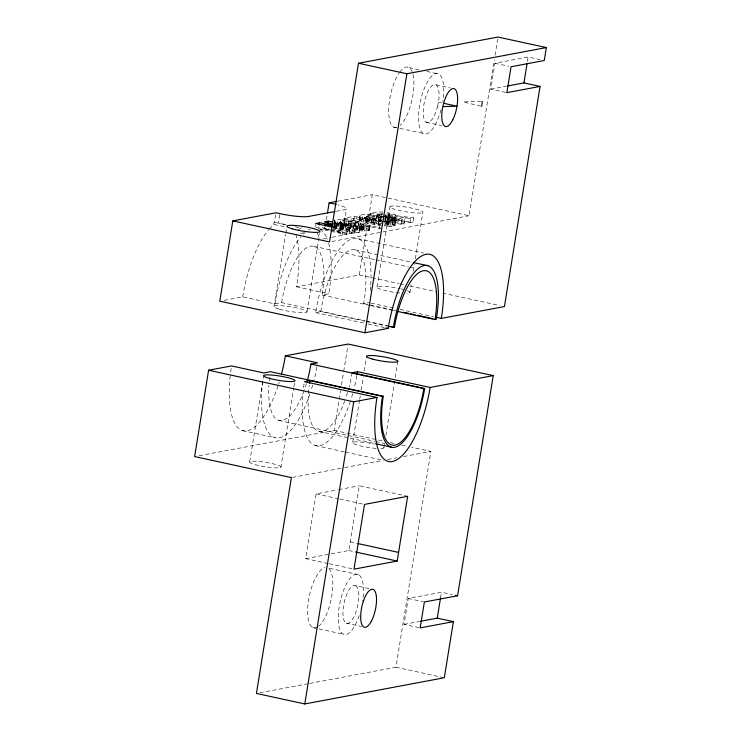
<?xml version="1.0" encoding="UTF-8"?>
<svg xmlns="http://www.w3.org/2000/svg" width="741" height="741" viewBox="0 0 741 741"><rect width="100%" height="100%" fill="white"/><g stroke="black" fill="none" stroke-linecap="round" stroke-linejoin="round"><path stroke-width="0.56" stroke-dasharray="3.71 2.78" d="M269.196 229.099A71.534 25.5 -77.7 0 1 273.679 224.773L275.643 214.89M279.839 214.714L278.477 223.152A22.082 3.075 9.2 0 0 286.248 224.625M273.92 306.626L285.646 234.258M285.822 233.128L286.554 228.608M249.736 461.773L263.722 375.446M315.064 226.746L315.416 224.588M280.867 467.293A15.894 2.214 9.2 0 0 259.267 461.504A15.894 2.214 9.2 0 0 255.775 464.802A15.894 2.214 9.2 0 0 280.867 467.293L293.742 387.784M293.927 386.645L294.853 380.967M307.024 311.665L319.658 233.637M329.523 230.016L324.095 228.839L324.438 226.681M320.455 229.571L324.929 228.7L325.299 226.45M326.392 219.697L327.124 215.186M333.987 223.486L334.886 219.799C346.668 218.308 359.135 221.17 370.13 225.357L369.296 230.581C357.495 231.794 344.445 229.506 333.811 224.569L334.886 219.799M334.108 224.986L334.515 220.253M334.978 225.505L335.682 221.189L334.812 220.67M334.182 224.115L335.377 223.763L336.071 219.447M336.34 226.079L337.035 221.763L335.682 221.189M335.377 223.763L337.016 223.569L337.72 219.253M338.109 226.681L338.813 222.365L337.035 221.763M337.016 223.569L339.063 223.513L339.758 219.197M340.082 225.375L340.962 220.818L350.984 221.318L363.914 224.662L363.46 229.284L360.58 229.821L355.337 229.33L342.055 226.45L340.082 225.375L340.962 220.818M340.314 225.672L340.777 221.059M340.962 226.033L341.657 221.716L341.008 221.355M339.063 223.513L341.499 223.606L342.203 219.29M341.342 227.561L342.518 220.522M342.055 226.45L342.75 222.133L341.657 221.716M340.267 225.134L343.009 224.819L344.093 218.16L354.476 216.215L359.839 217.382L355.967 218.104L355.272 222.42L380.513 227.913M342.268 235.017L346.473 209.073M343.611 226.913L344.315 222.596L342.75 222.133M341.499 223.606L344.343 223.847L345.037 219.531M343.009 224.819L344.463 224.884L345.167 220.568M345.649 227.431L346.343 223.115L344.315 222.596M345.649 228.561L346.871 220.725M344.343 223.847L347.483 224.217L348.187 219.901M346.603 234.73L347.297 230.414L349.752 229.951L349.048 234.267L346.603 234.73L315.99 228.071M344.463 224.884L348.113 225.292L348.816 220.975M384.209 217.076C376.372 215.742 368.166 213.362 360.228 215.038L359.135 221.698L353.772 220.531L343.389 222.476L348.752 223.643L349.456 219.327L353.327 218.604L379.679 224.338L382.31 223.838L355.967 218.104M348.15 228.006L348.844 223.689L346.343 223.115M349.335 229.321L350.03 225.005L338.813 222.365M363.46 229.284L359.857 227.728L350.28 225.635L350.984 221.318M369.703 230.173L364.581 227.719L350.836 224.727L351.54 220.41M350.743 228.543L351.438 224.227L348.844 223.689M348.752 223.643L352.633 222.921L353.327 218.604M352.67 226.088L353.374 221.772M351.632 233.786L352.336 229.469L354.874 228.988L354.179 233.304L351.632 233.786L332.904 230.423M353.772 220.531L354.476 216.215M352.836 229.951L353.531 225.635L350.03 225.005M353.142 228.988L353.837 224.671L351.438 224.227M354.402 225.375L355.096 221.059M355.291 226.626L355.986 222.309M355.337 229.33L356.032 225.014L361.284 225.505L364.164 224.968M356.134 230.451L356.838 226.135L365.202 226.829L370.407 225.857M333.978 227.858L356.773 232.822L358.033 225.273M357.81 227.2L358.505 222.884M358.162 226.144L358.866 221.828M381.476 225.69C374.085 224.097 365.609 223.902 359.153 219.808L360.228 215.038M359.45 220.234L359.857 215.492M328.124 563.53L305.625 558.631L316.111 493.886L337.701 489.838M360.321 220.744L361.024 216.428L360.154 215.918M359.098 229.747L359.802 225.431M359.153 219.808L360.719 219.003L361.413 214.686M359.255 230.821L360.561 223.411M356.773 232.822L359.218 232.359L359.922 228.043L334.775 222.569M361.682 221.318L362.377 217.002L361.024 216.428M360.58 229.821L361.284 225.505M360.719 219.003L362.358 218.808L363.062 214.492M361.441 228.2L362.386 222.643M361.793 229.803L362.488 225.486M363.451 221.92L364.155 217.604L362.377 217.002M362.071 231.062L363.247 224.301M362.358 218.808L364.405 218.752L365.1 214.436M363.21 228.978L363.914 224.662M363.303 229.525L363.998 225.208M366.119 216.298L369.657 217.845L381.374 220.262L380.679 224.579L368.953 222.161L365.424 220.614C364.702 211.472 376.409 217.576 381.328 217.558L380.633 221.874L383.153 222.448M365.424 220.614L366.313 216.057M364.581 227.719L365.276 223.402M365.656 220.92L366.35 216.604M364.507 231.146L365.202 226.829M366.304 221.281L366.999 216.965M364.405 218.752L366.841 218.845L367.545 214.529M366.684 222.809L367.86 215.77M367.397 221.689L368.092 217.372M199.162 455.706L334.135 430.373L340.573 390.618M341.499 384.931L343.518 372.436M343.704 371.306L347.937 345.176M295.807 234.369A71.534 25.5 -77.7 0 1 296.53 286.767L359.302 274.985L372.306 194.698L469.053 215.742L494.312 59.817M365.609 220.373L368.36 220.058L369.055 215.742M404.021 223.949L390.785 221.068L391.489 216.752L404.725 219.632L404.021 223.949L401.39 224.44L369.676 217.548L370.38 213.232L377.947 211.889L384.384 212.176M368.953 222.161L369.657 217.845M366.841 218.845L369.685 219.086L370.38 214.77M368.36 220.058L369.805 220.133L370.509 215.816M368.203 230.896L369.157 224.773M369.426 229.673L370.13 225.357M369.296 230.581L369.991 226.264M370.991 222.68L371.686 218.363M370.991 223.801L372.214 215.964M369.685 219.086L372.825 219.466L373.529 215.149M369.805 220.133L373.455 220.531L374.159 216.215M373.492 223.245L374.186 218.928M374.677 224.56L375.381 220.244L364.155 217.604M380.633 221.874L375.622 220.883L376.326 216.567M381.624 221.003L376.178 219.975L376.882 215.659M376.085 223.782L376.78 219.466M369.676 217.548L377.252 216.205L377.947 211.889M377.678 218.215L378.382 213.899L382.467 213.176L381.772 217.493L377.678 218.215L381.708 219.095M378.021 221.327L378.716 217.011M377.252 216.205L379.123 216.113L379.827 211.796M378.179 225.19L378.873 220.874L375.381 220.244M378.484 224.227L379.179 219.91M379.744 220.614L380.439 216.298M352.633 222.921L378.975 228.654L379.679 224.338M379.123 216.113L381.17 216.215L381.865 211.898M383.857 218.132L385.904 218.651L384.598 226.07L391.887 226.338L395.046 225.412L395.472 220.596L385.088 217.28M385.728 219.966L386.422 215.65L390.248 214.557L386.107 213.454L385.413 217.771C393.508 218.688 387.219 220.827 382.708 219.308M395.027 219.799L393.425 218.576L386.459 216.918L387.154 212.602L394.119 214.26L395.796 215.214L394.629 220.04L395.555 214.918M386.95 218.067L387.645 213.751M386.626 220.744L385.144 220.679L384.44 224.995L385.931 225.06L386.626 220.744L389.507 220.207L385.904 218.651M385.931 225.06L388.812 224.523L386.783 223.439L387.728 217.882M377.012 286.897L390.016 206.619M387.135 225.051L387.83 220.735M388.191 218.373L388.886 214.056M387.413 226.301L388.59 219.54M352.707 442.442L359.515 400.418M359.7 399.279L360.246 395.87M361.173 390.192L363.377 376.558M364.294 370.88L366.693 356.115M388.062 224.949L388.756 220.633M389.062 218.641L389.951 213.158M389.127 219.29L389.822 214.973M388.562 224.227L389.257 219.91M389.553 218.873L390.248 214.557M388.812 224.523L389.507 220.207M389.655 219.067L390.359 214.751M395.046 225.412L389.923 222.958L390.618 218.641M390.905 217.854L391.6 213.538M389.849 226.394L390.544 222.078L395.75 221.096M391.322 220.966L392.026 216.65L394.62 216.511L410.681 218.512L413.83 217.919L413.135 222.235C405.744 224.004 398.241 219.836 390.785 221.068M392.295 218.225L392.989 213.908M392.202 220.837L392.897 216.52M392.184 223.671L392.878 219.355M391.887 226.338L392.591 222.022M393.008 220.799L394.119 214.26M393.925 220.827L394.981 214.603M393.545 226.135L394.499 220.012M395.12 220.929L395.814 216.613M394.638 225.82L395.472 220.596M394.629 220.04L396.676 220.17L397.38 215.853L413.83 217.919M396.676 220.17L398.704 220.355L399.399 216.039M398.704 220.355L401.363 220.67L402.067 216.353M401.39 224.44L402.085 220.123L404.725 219.632M305.625 558.631L348.807 550.526L359.292 485.781L406.54 496.062M401.363 220.67L405.355 221.189L406.049 216.872M409.977 222.828L410.681 218.512M383.838 447.962L384.57 443.414M385.857 435.467L394.323 383.217M395.24 377.54L397.815 361.636M409.866 292.723L411.153 284.813M413.348 271.243L414.451 264.454M415.368 258.804L422.87 212.445A16.784 2.334 9.2 0 0 400.075 206.331A16.784 2.334 9.2 0 0 396.379 209.814A16.784 2.334 9.2 0 0 422.87 212.445M309.729 683.415L395.926 667.233L430.882 451.417L411.755 447.258M495.044 55.26L497.628 39.329M419.1 627.646L404.049 624.376L408.245 598.478L441.46 592.244L452.214 594.578M505.788 92.421L490.737 89.152L494.932 63.254L528.148 57.011L539.976 59.586M440.552 597.867L441.46 592.244M527.416 61.522L528.148 57.011M437.505 106.732L438.459 102.165A19.433 6.928 -77.7 0 0 430.854 86.91A19.433 6.928 -77.7 0 0 424.102 118.968A19.433 6.928 -77.7 0 0 437.412 107.13L440.941 106.639M395.796 215.214L395.324 215.724L397.38 215.853M298.271 229.747L302.865 227.005M300.281 233.498L304.764 232.628M323.28 238.991L330.949 237.5M332.042 237.287L340.804 235.582A22.082 3.131 9.1 0 0 333.895 230.766M490.737 89.152L506.242 86.243M338.22 201.098L372.306 194.698M336.155 211.287L345.01 209.629A22.082 3.075 9.2 0 0 338.091 204.868M315.879 227.644L318.843 227.089L329.754 229.025M355.272 222.42L359.135 221.698M391.489 216.752L392.026 216.65M359.922 228.043L357.468 228.506L332.505 223.069M378.975 228.654L381.615 228.154M331.82 241.51L381.717 232.146M382.856 231.933L469.053 215.742M224.162 300.355L242.715 296.872L274.967 303.884L281.608 302.643L365.137 320.807M281.608 302.643A53.871 19.201 -77.7 0 1 310.396 246.179A53.871 19.201 -77.7 0 1 322.131 295.029L328.772 293.788A71.534 25.5 -77.7 0 0 328.606 243.261M370.741 284.915A70.645 25.185 -77.7 0 0 349.798 239.788A70.645 25.185 -77.7 0 0 315.61 312.591L320.825 311.618L365.48 321.325M320.825 311.618A57.001 20.322 -77.7 0 1 351.623 249.754A57.001 20.322 -77.7 0 1 363.674 303.569L368.759 302.615M292.51 477.399L343.546 467.812M344.685 467.599L383.245 460.365M387.784 459.513L396.861 457.808M403.66 456.53L430.882 451.417M338.841 489.625L359.292 485.781M404.049 624.376L419.554 621.467M259.822 692.789L308.599 683.628M481.131 101.489L463.199 101.906L480.613 106.093M381.772 217.493L382.782 217.484M390.544 222.078L382.18 221.374M381.17 216.215L382.847 216.4M405.355 221.189L413.135 222.235M378.873 220.874L381.078 221.207M353.531 225.635L356.838 226.135M372.825 219.466L376.178 219.975M347.483 224.217L350.836 224.727M383.69 216.492L386.459 216.918M353.837 224.671L356.032 225.014M373.455 220.531L375.622 220.883M348.113 225.292L350.28 225.635M333.719 225.292L343.537 227.033L333.895 224.458M330.838 229.219L342.842 231.349L333.2 228.774M333.607 226.107L352.336 229.469M324.095 228.839L331.801 230.219M494.932 63.254L508.91 66.292M409.078 67.561L419.017 69.719M426.751 71.405L438.904 74.044M436.014 84.844L450.195 87.929M438.459 102.165L441.729 102.879M426.288 122.237L441.562 125.562M393.499 126.989L423.324 133.482M378.382 213.899L382.402 214.779M383.412 214.992L386.422 215.65M370.38 213.232L382.402 215.844M383.495 216.085L402.085 220.123M344.093 218.16L349.456 219.327M333.478 226.413L349.752 229.951M332.978 226.653L359.218 232.359M333.089 227.32L347.297 230.414M324.929 228.7L328.967 229.58A22.082 3.131 9.1 0 1 332.014 230.284M330.606 230.256L349.048 234.267M357.81 238.722L423.676 253.052M274.439 222.281L286.313 224.856M295.27 226.811L298.632 227.543M274.087 224.477L285.081 226.876M355.291 249.921L412.218 262.314M313.786 246.318L374.742 259.572M375.863 259.822L408.597 266.945M409.727 267.186L415.377 268.418M359.302 274.985L398.677 283.544M399.807 283.794L404.299 284.776M409.93 285.998L435.801 291.621M442.553 293.093L499.925 305.579M296.53 286.767L328.772 293.788M370.991 303.106L393.314 307.96M400.01 309.414L433.504 316.703M363.674 303.569L392.702 309.886M393.814 310.127L396.046 310.609M322.131 295.029L369.537 305.348M370.667 305.588L395.499 310.988M366.258 321.057L387.71 325.725M366.6 321.575L386.691 325.947M315.61 312.591L366.962 323.761M368.073 324.012L384.82 327.652M334.135 430.373L382.513 440.895M390.387 442.609L394.888 443.59M401.631 445.054L407.263 446.277M278.764 420.416L374.705 441.293M375.835 441.534L384.866 443.498M318.602 431.336L375.539 443.72M315.37 445.545L344.389 451.862M345.51 452.103L382.347 460.115M242.613 430.623L274.855 437.635M316.111 493.886L338.618 498.786M339.739 499.026L364.489 504.417M350.206 541.893L356.958 543.366M348.807 550.526L354.43 551.749M329.254 563.771L354.003 569.162M358.598 574.664L327.967 567.995A30.909 11.022 -77.7 0 1 331.857 595.56A30.909 11.022 -77.7 0 1 318.51 626.367M355.726 585.714A19.433 6.928 -77.7 0 1 353.855 616.873A19.433 6.928 -77.7 0 1 343.009 610.649A19.433 6.928 -77.7 0 1 355.726 585.714L369.027 588.604M408.245 598.478L423.296 601.748M346.001 623.107L361.525 626.488M312.489 627.497L317.963 628.683M319.056 628.924L343.129 634.157M395.926 667.233L443.174 677.515M383.505 221.392L389.923 222.958M334.747 223.662L354.874 228.988M331.811 227.385L354.179 233.304M385.2 222.967L386.783 223.439M399.779 72.109A30.909 11.022 -77.7 0 1 412.116 71.636M412.996 74.48A30.909 11.022 -77.7 0 1 400.149 125.405M396.333 127.498A30.909 11.022 -77.7 0 1 388.766 107.667A30.909 11.022 -77.7 0 1 399.242 72.859M317.704 626.951A30.909 11.022 -77.7 0 1 308.182 602.887A30.909 11.022 -77.7 0 1 325.123 567.532M370.62 286.823A70.645 25.185 -77.7 0 1 370.296 290.704M319.964 229.154A71.534 25.5 -77.7 0 1 327.448 239.621M274.967 303.884A71.534 25.5 -77.7 0 1 300.8 236.851M303.365 234.073A71.534 25.5 -77.7 0 1 305.079 232.489M308.451 230.006A71.534 25.5 -77.7 0 1 310.108 229.117M242.715 296.872A71.534 25.5 -77.7 0 1 268.557 229.83M317.278 233.258A71.534 25.5 -77.7 0 1 319.992 239.63M441.034 109.64A30.909 11.022 -77.7 0 1 419.86 128.212A30.909 11.022 -77.7 0 1 430.706 77.221A30.909 11.022 -77.7 0 1 442.72 101.749M359.209 615.558A30.909 11.022 -77.7 0 1 339.063 626.812A30.909 11.022 -77.7 0 1 350.864 577.415A30.909 11.022 -77.7 0 1 362.664 601.108M407.393 290.75A16.784 2.334 9.2 0 1 406.605 293.334M399.807 293.01A16.784 2.334 9.2 0 1 376.873 287.184A16.784 2.334 9.2 0 1 399.751 288.629M400.733 288.851A16.784 2.334 9.2 0 1 403.502 289.527M279.255 382.004A71.534 25.5 -77.7 0 1 278.653 383.94M278.032 385.857A71.534 25.5 -77.7 0 1 242.965 430.716A71.534 25.5 -77.7 0 1 230.395 374.01M230.646 372.01A71.534 25.5 -77.7 0 1 231.535 365.934M316.889 366.915A71.534 25.5 -77.7 0 1 313.739 381.115M312.665 385.098A71.534 25.5 -77.7 0 1 310.905 390.952M309.97 393.823A71.534 25.5 -77.7 0 1 274.679 437.579A71.534 25.5 -77.7 0 1 262.898 379.022M306.478 383.44A53.871 19.201 -77.7 0 1 304.347 389.886M303.967 390.933A53.871 19.201 -77.7 0 1 279.579 420.601A53.871 19.201 -77.7 0 1 268.909 385.2M269.252 380.791A53.871 19.201 -77.7 0 1 269.752 376.28M383.829 447.369A15.894 2.214 9.2 0 1 380.744 448.537M376.15 448.388A15.894 2.214 9.2 0 1 352.614 442.868A15.894 2.214 9.2 0 1 374.251 444.081M356.875 375.706A70.645 25.185 -77.7 0 1 354.272 387.738M352.697 393.656A70.645 25.185 -77.7 0 1 350.965 399.436M350.354 401.335A70.645 25.185 -77.7 0 1 316.435 445.786A70.645 25.185 -77.7 0 1 302.884 393.573M303.551 387.654A70.645 25.185 -77.7 0 1 304.106 383.662M352.105 372.704A56.075 19.988 -77.7 0 1 349.085 387.024M347.52 392.61A56.075 19.988 -77.7 0 1 345.778 398.019M344.843 400.64A56.075 19.988 -77.7 0 1 317.778 431.04A56.075 19.988 -77.7 0 1 309.229 385.385M279.32 309.127A16.784 2.334 9.2 0 0 306.654 312.22A16.784 2.334 9.2 0 0 285.433 306.089A16.784 2.334 9.2 0 0 279.32 309.127"/><path stroke-width="1.11" d="M481.706 106.334L482.252 101.461M453.39 621.643L420.175 627.886L424.371 601.988L457.586 595.745L493.237 375.613L430.132 387.46A70.645 25.185 -77.7 0 1 392.369 461.513A70.645 25.185 -77.7 0 1 376.984 397.445L304.421 381.652L309.923 380.624L382.486 396.407A56.075 19.988 -77.7 0 0 394.694 447.268A56.075 19.988 -77.7 0 0 424.667 388.488L423.815 388.645A53.871 19.201 -77.7 0 1 395.027 445.109A53.871 19.201 -77.7 0 1 383.292 396.259L270.419 371.704L263.777 372.945L231.535 365.934L208.61 370.231L194.633 456.558L291.38 477.612L256.423 693.428L304.792 703.95L444.304 677.756L453.39 621.643L437.264 618.142L420.656 621.254M335.043 211.5L308.469 216.483A22.082 3.075 9.2 0 1 280.015 213.658L275.976 212.778L232.804 220.892L219.799 301.17L364.915 332.746L388.173 328.383A70.645 25.185 -77.7 0 1 425.927 254.33A70.645 25.185 -77.7 0 1 441.312 318.398L504.426 306.552L540.078 86.419L523.952 82.909L507.344 86.03M319.195 224.931L319.538 222.772L332.635 225.097M327.485 212.936L329.124 202.802L337.081 201.311M327.865 223.3L328.207 221.142L332.589 222.096M540.078 86.419L506.863 92.653L511.058 66.755L544.274 60.521L546.367 47.572L497.998 37.05L358.487 63.244L329.55 241.936L232.804 220.892M304.792 703.95L353.735 401.807L376.984 397.445M364.915 332.746L406.865 73.767L546.367 47.572M397.185 561.048L407.67 496.303L364.489 504.417L354.003 569.162L397.185 561.048L355.56 551.999M437.264 618.142L440.552 597.867M523.952 82.909L527.055 63.772M319.538 222.772L315.592 223.513L331.996 227.079M328.207 221.142L324.252 221.883L332.829 224.171M393.388 327.402L394.481 327.198A53.871 19.201 -77.7 0 1 423.268 270.734A53.871 19.201 -77.7 0 1 435.004 319.584L436.236 319.352A57.001 20.322 -77.7 0 0 424.176 265.537A57.001 20.322 -77.7 0 0 393.388 327.402L387.802 326.188M281.497 374.103A71.534 25.5 -77.7 0 0 285.341 355.828L348.122 344.046L493.237 375.613M307.32 380.55A53.871 19.201 -77.7 0 0 310.942 364.09L317.593 362.849L285.341 355.828M430.132 387.46L357.57 371.676L352.105 372.704L424.667 388.488M382.486 396.407L383.292 396.259M443.238 106.574L457.002 106.204L443.915 103.351M332.505 225.903L324.79 224.523L332.385 226.172M358.487 63.244L406.865 73.767M329.124 202.802L333.154 203.682A22.082 3.075 9.2 0 1 336.21 204.386M413.339 262.555L427.844 265.713M435.736 317.185L441.312 318.398M403.864 312.313L408.328 313.286M410.56 313.767L415.025 314.74M417.257 315.231L432.892 318.63M397.76 311.479L435.004 319.584M391.091 326.457L394.481 327.198M385.941 327.892L388.173 328.383M310.942 364.09L423.815 388.645M208.61 370.231L353.735 401.807M375.539 443.72L391.165 447.119M358.079 543.607L398.584 552.415M455.437 595.282L457.586 595.745M309.488 383.486A56.075 19.988 -77.7 0 1 309.923 380.624M357.57 371.676A70.645 25.185 -77.7 0 1 357.051 374.696M452.686 120.033A19.433 6.928 -77.7 0 0 454.557 88.874A19.433 6.928 -77.7 0 0 441.84 113.818A19.433 6.928 -77.7 0 0 452.686 120.033M371.593 620.726A19.433 6.928 -77.7 0 0 373.464 589.567A19.433 6.928 -77.7 0 0 360.747 614.511A19.433 6.928 -77.7 0 0 371.593 620.726M292.325 228.839A16.784 2.334 9.2 0 0 319.658 231.933A16.784 2.334 9.2 0 0 298.438 225.81A16.784 2.334 9.2 0 0 292.325 228.839M269.752 378.475A15.894 2.214 9.2 0 0 294.853 380.967A15.894 2.214 9.2 0 0 273.253 375.178A15.894 2.214 9.2 0 0 269.752 378.475M372.723 359.144A15.894 2.214 9.2 0 0 397.815 361.636A15.894 2.214 9.2 0 0 376.224 355.847A15.894 2.214 9.2 0 0 372.723 359.144"/></g></svg>
